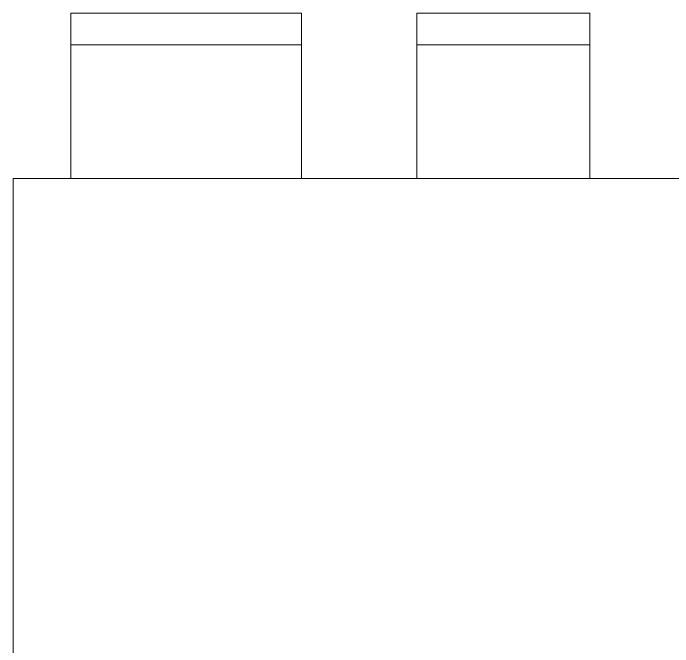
# Model space of a CAD drawing. Header units: millimetres. Extents: x 53645 to 137188, y 78097 to 135533.
# Drawn here: x 113692 to 114836, y 128631 to 129730 of the extents above; entities that cross this region are included whole.
import ezdxf

# ---------------------------------------------------------------- set-up
doc = ezdxf.new("R2010")
doc.units = ezdxf.units.MM
doc.layers.add('furniture', color=36, linetype='Continuous', lineweight=0)

msp = doc.modelspace()

# ---------------------------------------------------------------- linework, layer by layer
at = {"layer": 'furniture'}
for points in [[(113792.5, 129443.4), (113792.5, 129729.8), (114192.5, 129729.8), (114192.5, 129443.4)], [(114392.5, 129443.4), (114392.5, 129729.8), (114692.5, 129729.8), (114692.5, 129443.4)], [(113792.5, 129674.8), (114192.5, 129674.8)], [(114392.5, 129674.8), (114692.5, 129674.8)]]:
    msp.add_lwpolyline(points, dxfattribs=at)
msp.add_lwpolyline([(113692.3, 129443.4), (113692.3, 128568.4), (115392.8, 128568.4), (115392.8, 129443.4)], close=True, dxfattribs=at)

doc.saveas('drawing.dxf')
